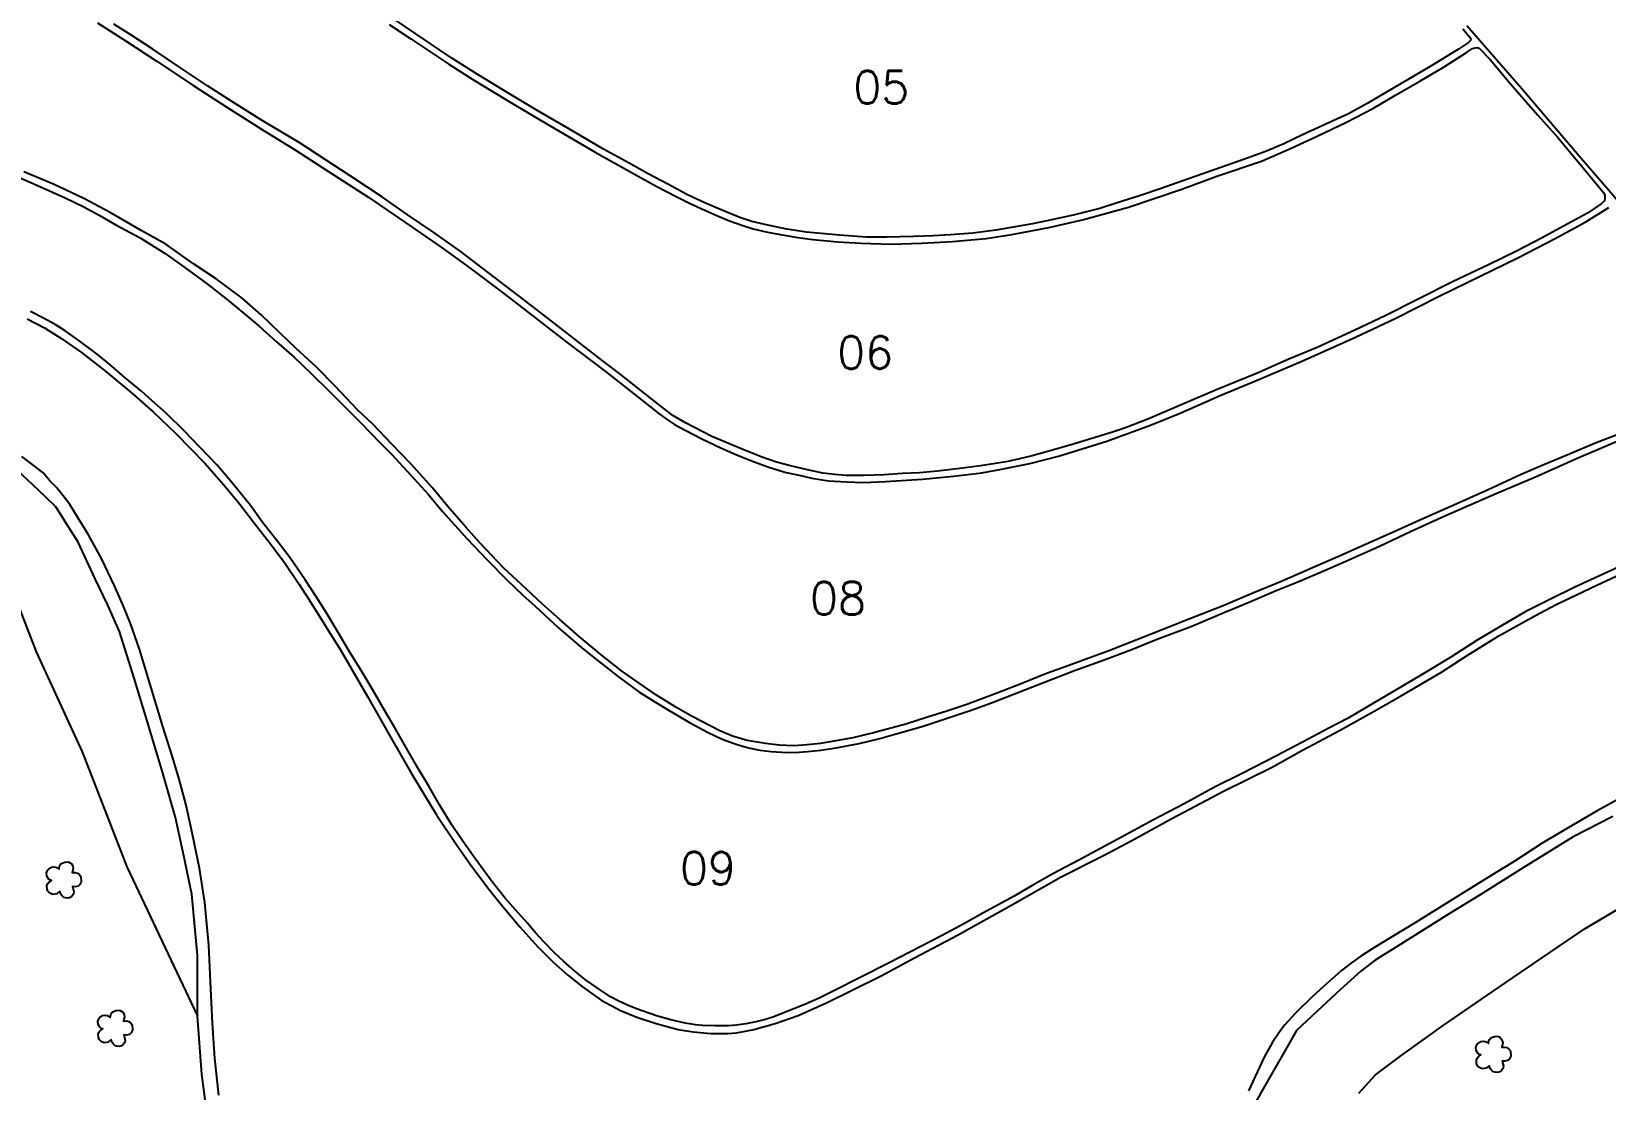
# Model space of a CAD drawing. Extents: x 727917 to 730017, y 7820137 to 7823107.
# Drawn here: x 728962 to 729589, y 7821201 to 7821623 of the extents above; entities that cross this region are included whole.
import ezdxf

# ---------------------------------------------------------------- set-up
doc = ezdxf.new("R2010")
doc.units = 0
doc.linetypes.add('CONTINUO', pattern=[0])
for name, color, linetype in [('0114000665', 1, 'Continuous'), ('_SIMBOLO ARVORE', 118, 'Continuous'), ('PASTO', 7, 'Continuous'), ('TEXTO_NUN_TAL', 7, 'Continuous')]:
    doc.layers.add(name, color=color, linetype=linetype)
for name, color, linetype, lineweight in [('0114000665005', 5, 'Continuous', 25), ('0114000665006', 5, 'Continuous', 25), ('0114000665008', 5, 'Continuous', 25), ('0114000665009', 5, 'Continuous', 25), ('0114000665010', 5, 'Continuous', 25)]:
    doc.layers.add(name, color=color, linetype=linetype, lineweight=lineweight)
doc.styles.add('Simplex', font='simplex.shx')

msp = doc.modelspace()

# ---------------------------------------------------------------- linework, layer by layer
at = {"layer": '0114000665'}
for points in [[(729534.16, 7821625.07), (729555.99, 7821600.16), (729579.7, 7821572.27), (729599.98, 7821548.67)], [(729033.44, 7821183.04), (729030.27, 7821207.21), (729028.57, 7821230.34), (729028.58, 7821254.62), (729027.42, 7821266.14), (729026.26, 7821278.94), (729023.06, 7821294.28), (729019.71, 7821309.55), (729014.74, 7821327.12), (729009.11, 7821345.82), (729003.33, 7821365.01), (728997.47, 7821383.67), (728992.8, 7821394.16), (728987.8, 7821404.6), (728980.93, 7821419.21), (728976.39, 7821426.59), (728974.23, 7821429.94), (728971.92, 7821433.4), (728968.53, 7821436.79), (728962.86, 7821442.23), (728956.85, 7821447.78)], [(729592.28, 7821309.96), (729576.54, 7821301.79), (729557.03, 7821289.67), (729539.46, 7821278.75), (729527.45, 7821271.36), (729506.74, 7821258.42), (729497.69, 7821252.61), (729491.98, 7821248.29), (729483.88, 7821240.92), (729476.34, 7821234.02), (729466.37, 7821224.62), (729461.42, 7821216.06), (729454.27, 7821203.57), (729445.6, 7821188.31)]]:
    msp.add_lwpolyline(points, dxfattribs=at)
at = {"layer": '0114000665005'}
msp.add_lwpolyline([(729532.6, 7821623.71), (729535.34, 7821620.49), (729535.71, 7821619.86), (729535.58, 7821619.14), (729534.88, 7821618.34), (729530.81, 7821615.7), (729519.6, 7821608.79), (729508.9, 7821602.46), (729494.5, 7821594.02), (729486.96, 7821589.96), (729479.72, 7821586.55), (729468.75, 7821581.47), (729461.3, 7821578), (729454.33, 7821575.03), (729445.55, 7821571.88), (729433.97, 7821567.75), (729421.06, 7821563.17), (729412.43, 7821560.1), (729404.19, 7821557.35), (729394.51, 7821554.33), (729387.9, 7821552.22), (729382.7, 7821550.83), (729377.31, 7821549.57), (729369.39, 7821547.82), (729361.12, 7821546.03), (729353.48, 7821544.68), (729346.49, 7821543.58), (729337.43, 7821542.39), (729328.51, 7821541.63), (729321.67, 7821541.29), (729313.79, 7821540.96), (729303.1, 7821540.7), (729294.83, 7821540.76), (729284.27, 7821541.59), (729271.09, 7821542.79), (729263.29, 7821543.88), (729254.54, 7821545.8), (729249.28, 7821547.02), (729244.55, 7821548.61), (729238.73, 7821550.96), (729230.85, 7821554.24), (729223.77, 7821557.67), (729216.12, 7821561.75), (729207.82, 7821566.14), (729200.43, 7821570.19), (729190.27, 7821575.87), (729176.04, 7821584.22), (729164.09, 7821591.07), (729152.84, 7821597.89), (729139.96, 7821605.73), (729129.9, 7821612.11), (729115.5, 7821621.72), (729102.69, 7821630.42)], dxfattribs=at)
at = {"layer": '0114000665006'}
msp.add_lwpolyline([(729104.9, 7821625.47), (729113.53, 7821619.81), (729121.54, 7821614.41), (729128.67, 7821609.75), (729138.25, 7821603.55), (729145.67, 7821599), (729153.95, 7821594), (729165.11, 7821587.37), (729176.1, 7821580.97), (729186.89, 7821574.65), (729201.63, 7821566.33), (729211.48, 7821560.95), (729219.23, 7821556.91), (729224.84, 7821554.14), (729229.43, 7821552.02), (729234.74, 7821549.69), (729240.45, 7821547.29), (729245.73, 7821545.35), (729249.87, 7821544.02), (729255.64, 7821542.68), (729262.17, 7821541.57), (729267.62, 7821540.57), (729273.59, 7821539.77), (729283.58, 7821538.9), (729292.81, 7821538.33), (729304.79, 7821538.02), (729317.03, 7821538.39), (729329.28, 7821538.99), (729342.68, 7821540.26), (729352.87, 7821541.8), (729367.71, 7821544.63), (729381.06, 7821547.64), (729399.34, 7821552.72), (729420.62, 7821559.86), (729434.53, 7821565.08), (729452.33, 7821571.06), (729463.88, 7821576.03), (729474.48, 7821580.98), (729486.27, 7821586.63), (729496.93, 7821592.17), (729505.75, 7821597.38), (729515.41, 7821602.97), (729525.16, 7821608.67), (729534.01, 7821614.35), (729536.38, 7821615.92), (729537.45, 7821616.22), (729538.32, 7821616.32), (729539.05, 7821616.02), (729543.4, 7821611.59), (729551.55, 7821601.9), (729562.38, 7821589.34), (729570.43, 7821580.43), (729579.88, 7821569.2), (729586.74, 7821560.81), (729588.54, 7821558.6), (729589.14, 7821557.34), (729589.17, 7821556.27), (729588.94, 7821555.2), (729587.67, 7821553.97), (729582.16, 7821550.36), (729572.67, 7821545.18), (729564.13, 7821540.5), (729553.7, 7821535.09), (729543.02, 7821529.85), (729528.41, 7821522.89), (729514.81, 7821516.05), (729501.92, 7821509.53), (729489.56, 7821503.69), (729474.49, 7821496.77), (729463.27, 7821492.1), (729450.4, 7821486.48), (729434.7, 7821479.99), (729420.98, 7821474.19), (729407.07, 7821468.24), (729397.77, 7821464.62), (729393.03, 7821463.05), (729376.61, 7821457.98), (729366.74, 7821455.17), (729361.03, 7821453.63), (729356.02, 7821452.4), (729351.38, 7821451.4), (729346.34, 7821450.53), (729340.49, 7821449.59), (729332.21, 7821448.52), (729323.28, 7821447.49), (729316.1, 7821446.82), (729309.41, 7821446.52), (729302.07, 7821446.11), (729293.95, 7821445.75), (729286.73, 7821445.85), (729282.39, 7821446.18), (729277.68, 7821446.78), (729271.54, 7821448.05), (729264.21, 7821449.73), (729259.17, 7821451.09), (729253.03, 7821453.2), (729245.45, 7821456.23), (729233.38, 7821461.28), (729222.89, 7821466.79), (729217.92, 7821469.76), (729211.86, 7821474.35), (729205.05, 7821479.82), (729196.77, 7821486.33), (729189.58, 7821491.68), (729178.29, 7821500.53), (729166.96, 7821509.29), (729156.11, 7821517.64), (729144.35, 7821526.69), (729133.59, 7821534.91), (729122.7, 7821542.66), (729112.11, 7821549.78), (729102.18, 7821556.63), (729089.29, 7821565.15), (729079.4, 7821571.73), (729068.98, 7821578.45), (729054.24, 7821587.26), (729042.88, 7821594.45), (729032.53, 7821600.99), (729020.93, 7821608.8), (729010.74, 7821615.63), (729001.99, 7821621.31), (728995.18, 7821625.58)], dxfattribs=at)
at = {"layer": '0114000665008'}
for points in [[(728988.69, 7821626.22), (729000.11, 7821618.9), (729012, 7821610.96), (729027.13, 7821600.99), (729040.15, 7821592.49), (729053.97, 7821583.85), (729067.17, 7821575.72), (729080.71, 7821566.97), (729096.73, 7821556.61), (729113.65, 7821545.01), (729125.63, 7821536.82), (729137.13, 7821528.41), (729150.61, 7821518.37), (729162.24, 7821509.28), (729174.68, 7821499.59), (729191, 7821487.28), (729204.76, 7821476.41), (729212.43, 7821470.37), (729216.12, 7821467.66), (729218.59, 7821466.13), (729223.07, 7821463.74), (729229.42, 7821460.41), (729237.28, 7821456.71), (729243.01, 7821454.21), (729250.3, 7821451.26), (729256.54, 7821448.97), (729263.04, 7821447.03), (729268.26, 7821445.88), (729273.19, 7821444.77), (729279.85, 7821443.73), (729287.11, 7821443.2), (729293.77, 7821443), (729302.61, 7821443.37), (729317.3, 7821444.28), (729329.74, 7821445.56), (729340.99, 7821446.91), (729348.81, 7821448.34), (729360.13, 7821450.52), (729371.48, 7821453.51), (729390.69, 7821459.41), (729408.2, 7821465.88), (729419.9, 7821470.66), (729435.85, 7821477.61), (729450.58, 7821483.83), (729468.16, 7821491.16), (729489.76, 7821500.95), (729505.84, 7821508.46), (729523.07, 7821517.21), (729539.43, 7821525.27), (729554.44, 7821532.5), (729569.3, 7821540.28), (729581.53, 7821546.81), (729590.73, 7821552.64)], [(729594.74, 7821462.31), (729585.01, 7821458.49), (729575.05, 7821454.32), (729565.09, 7821450.12), (729555.83, 7821446.22), (729542.61, 7821440.08), (729528.95, 7821433.93), (729517.84, 7821429.03), (729505.54, 7821423.44), (729493.81, 7821418.23), (729483.69, 7821413.81), (729472.69, 7821408.96), (729460.66, 7821403.74), (729448.96, 7821398.88), (729437.11, 7821393.91), (729423.16, 7821388.43), (729408.35, 7821382.52), (729391.93, 7821376.1), (729375.63, 7821370.09), (729366.01, 7821366.69), (729357.33, 7821363.07), (729346.63, 7821358.94), (729334.92, 7821354.56), (729327.01, 7821351.92), (729319.33, 7821349.46), (729310.74, 7821346.71), (729297.83, 7821343.31), (729289.55, 7821341.25), (729282.78, 7821340), (729276.64, 7821339.06), (729271.36, 7821338.51), (729266.15, 7821338.13), (729260.18, 7821338.3), (729254.79, 7821338.96), (729247.53, 7821340.21), (729241.69, 7821341.95), (729236.62, 7821343.99), (729225.62, 7821349.79), (729219.02, 7821353.51), (729211.41, 7821358.23), (729204.46, 7821362.99), (729197.37, 7821368), (729189.22, 7821374.41), (729180.6, 7821381.64), (729172.92, 7821388.42), (729165.98, 7821394.56), (729157.64, 7821402.38), (729150.38, 7821408.98), (729140.93, 7821418.98), (729135.48, 7821425.16), (729128.11, 7821433.54), (729122.07, 7821441.04), (729113.46, 7821450.42), (729105.78, 7821458.41), (729098.31, 7821466.19), (729092.3, 7821471.92), (729083.34, 7821481.37), (729075.87, 7821488.91), (729067.71, 7821496.52), (729061.45, 7821502.49), (729053.84, 7821509.82), (729046.26, 7821516.4), (729036.03, 7821524.17), (729026.88, 7821530.14), (729015.93, 7821538.02), (729006.11, 7821543.43), (728993.76, 7821550.52), (728983.27, 7821556.1), (728971.48, 7821561.75), (728959.37, 7821566.82)]]:
    msp.add_lwpolyline(points, dxfattribs=at)
at = {"layer": '0114000665009'}
for points in [[(728953.92, 7821566.15), (728964.59, 7821561.43), (728975.81, 7821556.4), (728982.98, 7821552.99), (728989.31, 7821549.46), (728995.97, 7821545.68), (729005.72, 7821540.51), (729015.68, 7821534.21), (729023.11, 7821528.9), (729032.57, 7821522.04), (729039.75, 7821516.3), (729046.63, 7821510.8), (729053.11, 7821505.3), (729060.01, 7821498.99), (729067.08, 7821492.9), (729073.62, 7821486.61), (729081.22, 7821479.14), (729087.3, 7821472.99), (729093.91, 7821466.53), (729101.33, 7821458.77), (729105.77, 7821454.31), (729112.09, 7821447.5), (729120.37, 7821438.37), (729126.18, 7821431.43), (729135.93, 7821420.57), (729143.75, 7821412.37), (729151.8, 7821404.23), (729158.15, 7821398.14), (729163.08, 7821393.73), (729172.29, 7821385.14), (729181.78, 7821377.01), (729187.6, 7821372.28), (729196.22, 7821365.56), (729204.36, 7821359.63), (729210.64, 7821355.66), (729216.4, 7821352.09), (729220.29, 7821349.83), (729224.51, 7821347.41), (729228.49, 7821345.22), (729231.38, 7821343.63), (729235.27, 7821341.81), (729237.98, 7821340.59), (729240.44, 7821339.63), (729243.53, 7821338.54), (729248.05, 7821337.23), (729252.56, 7821336.34), (729257.02, 7821335.83), (729261.26, 7821335.5), (729266.47, 7821335.38), (729271.45, 7821335.76), (729276.89, 7821336.4), (729282.91, 7821337.25), (729292.11, 7821339.02), (729300.31, 7821340.95), (729307.78, 7821343.07), (729317.55, 7821345.89), (729326.8, 7821348.91), (729336.67, 7821352.31), (729344.84, 7821355.24), (729353.31, 7821358.47), (729364.22, 7821362.78), (729377.89, 7821368.04), (729389.74, 7821372.4), (729400.25, 7821376.31), (729410.45, 7821380.38), (729424.56, 7821385.78), (729437.8, 7821391.38), (729447.71, 7821395.51), (729458.18, 7821400.02), (729467.47, 7821403.74), (729477.43, 7821407.89), (729487.16, 7821412.18), (729499.32, 7821417.69), (729511.98, 7821423.65), (729525.34, 7821429.67), (729537.92, 7821435.18), (729546.13, 7821438.72), (729561.48, 7821445.26), (729577.87, 7821452.52), (729595.95, 7821460.2)], [(729597.82, 7821410.75), (729586.95, 7821405.85), (729577.2, 7821401.26), (729567.19, 7821396.39), (729557.6, 7821391.57), (729550.66, 7821387.5), (729538.33, 7821380.12), (729527.75, 7821373.43), (729516.06, 7821366.32), (729506, 7821360.35), (729497.64, 7821355.48), (729486.9, 7821349.16), (729478.88, 7821344.92), (729470.93, 7821340.68), (729458.35, 7821334.1), (729444.7, 7821327.03), (729433.91, 7821321.7), (729421.55, 7821314.99), (729409.3, 7821308.65), (729395.12, 7821300.92), (729379.63, 7821292.56), (729369.19, 7821287.01), (729361.24, 7821282.59), (729353.81, 7821278.22), (729341.3, 7821271.41), (729332.63, 7821266.5), (729324.59, 7821262.21), (729312.34, 7821255.81), (729303.99, 7821251.59), (729292.45, 7821245.74), (729282.07, 7821240.47), (729276.19, 7821237.54), (729270.78, 7821235.18), (729265.43, 7821232.98), (729257.67, 7821230), (729254.25, 7821228.94), (729250.96, 7821228.16), (729246.97, 7821227.34), (729243.18, 7821226.76), (729240.03, 7821226.47), (729234.65, 7821226.47), (729229.71, 7821226.6), (729226.85, 7821226.87), (729222.78, 7821227.6), (729217.05, 7821228.91), (729211.32, 7821230.51), (729203.35, 7821233.31), (729199.85, 7821234.76), (729196.06, 7821236.44), (729193.07, 7821238.11), (729187.72, 7821241.66), (729183.14, 7821244.8), (729178.7, 7821248.44), (729174.45, 7821252.13), (729170.72, 7821255.53), (729166.45, 7821259.98), (729163.36, 7821263.46), (729159.9, 7821267.58), (729155.25, 7821272.68), (729151.01, 7821277.53), (729148.45, 7821280.68), (729145.92, 7821283.91), (729142.54, 7821288.46), (729138.39, 7821294.29), (729133.25, 7821301.38), (729129.68, 7821306.78), (729124.98, 7821314.62), (729120.74, 7821321.95), (729116.47, 7821329.04), (729111.92, 7821336.93), (729107.56, 7821344.58), (729103.18, 7821352.04), (729097.67, 7821361.4), (729093.76, 7821368.09), (729088.9, 7821375.73), (729084.52, 7821383.24), (729080.03, 7821390.76), (729075.61, 7821397.76), (729071.43, 7821404.16), (729065.36, 7821413.18), (729060.1, 7821419.93), (729054.61, 7821426.98), (729049.61, 7821433.82), (729042.25, 7821443.04), (729036.34, 7821449.93), (729029.5, 7821457.07), (729023.27, 7821463.58), (729016.12, 7821470.54), (729010.43, 7821475.6), (729006.21, 7821479.4), (728999.63, 7821484.87), (728993.56, 7821490.07), (728988.59, 7821494.2), (728981.21, 7821499.56), (728975.87, 7821503.45), (728971.85, 7821505.96), (728967.43, 7821508.34), (728961.98, 7821511.18)]]:
    msp.add_lwpolyline(points, dxfattribs=at)
at = {"layer": '0114000665010'}
for points in [[(728960.69, 7821508.22), (728967.61, 7821504.58), (728974.04, 7821500.49), (728982.27, 7821494.85), (728991.98, 7821487.22), (729002.21, 7821478.78), (729010.93, 7821471.11), (729020.07, 7821462.45), (729031.42, 7821450.7), (729038.85, 7821442.25), (729044.8, 7821435.06), (729050.99, 7821427.09), (729057.99, 7821418.07), (729063.46, 7821410.79), (729068.91, 7821402.63), (729072.77, 7821396.69), (729076.64, 7821390.56), (729080.7, 7821383.91), (729085.51, 7821376.29), (729096.24, 7821357.75), (729105.17, 7821342.07), (729113.93, 7821326.75), (729123.69, 7821310.57), (729131.5, 7821298.88), (729137.15, 7821290.99), (729144.55, 7821280.9), (729149.55, 7821274.88), (729156.96, 7821266.02), (729164.12, 7821257.97), (729170.07, 7821252.07), (729176.06, 7821246.67), (729181.88, 7821242.03), (729189.28, 7821236.75), (729197.04, 7821232.58), (729203.5, 7821230), (729211.22, 7821227.5), (729220.03, 7821225.09), (729225.97, 7821224.09), (729233.02, 7821223.51), (729239.83, 7821223.45), (729243.21, 7821223.78), (729250.2, 7821225.03), (729258.64, 7821227.38), (729267.79, 7821230.69), (729279.41, 7821235.87), (729288.8, 7821240.4), (729300.9, 7821246.43), (729314.12, 7821253.65), (729331.26, 7821262.7), (729353.15, 7821274.88), (729372.62, 7821285.84), (729388.92, 7821294.13), (729399.22, 7821299.56), (729416.59, 7821309.14), (729426, 7821314.1), (729437.16, 7821319.99), (729456.29, 7821329.45), (729468.76, 7821336.32), (729483.38, 7821344.2), (729497.18, 7821351.9), (729507.69, 7821357.92), (729524.07, 7821367.46), (729534.26, 7821374.07), (729546.85, 7821381.88), (729554.94, 7821386.4), (729563.01, 7821390.79), (729569.97, 7821394.5), (729585.9, 7821402.06), (729603.33, 7821410.14)], [(729037.08, 7821198.86), (729035.4, 7821213.44), (729034.52, 7821227.59), (729033.68, 7821244.06), (729033.03, 7821258.68), (729031.5, 7821275.67), (729029.35, 7821289.34), (729026.36, 7821303.42), (729024.02, 7821314.39), (729021.22, 7821324.74), (729018.56, 7821333.66), (729014.76, 7821345.81), (729009.62, 7821362.5), (729005.43, 7821376.65), (729001.82, 7821386.86), (728998.95, 7821393.96), (728995.45, 7821401.76), (728990.27, 7821412.66), (728985.1, 7821422.15), (728980.94, 7821428.84), (728977.66, 7821434.18), (728974.96, 7821437.63), (728972.38, 7821440.98), (728969.68, 7821443.68), (728967.05, 7821446.86), (728963.41, 7821449.7), (728958.56, 7821453.34)], [(729597.26, 7821318.31), (729586.02, 7821312.17), (729576.84, 7821306.74), (729564.13, 7821299.31), (729553.45, 7821292.29), (729541.01, 7821284.67), (729527.39, 7821276.2), (729514.01, 7821267.82), (729503.94, 7821261.7), (729497.08, 7821257.64), (729491.98, 7821254.27), (729488.17, 7821251.58), (729484.18, 7821248.54), (729478.32, 7821243.23), (729472.64, 7821238.17), (729465.88, 7821231.54), (729461.71, 7821226.87), (729459.92, 7821224.65), (729456.65, 7821219.7), (729453.4, 7821214.05), (729447.19, 7821200.62)]]:
    msp.add_lwpolyline(points, dxfattribs=at)
at = {"layer": '_SIMBOLO ARVORE', "linetype": 'CONTINUO'}
for points in [[(728973.71, 7821280.13, 0), (728972.46, 7821279.08, 0), (728970.88, 7821278.9, 0), (728969.75, 7821279.34, 0), (728968.95, 7821280.12, 0), (728968.62, 7821281.02, 0), (728968.53, 7821282.35, 0), (728968.96, 7821283.19, 0), (728969.42, 7821283.82, 0), (728970.33, 7821284.43, 0), (728969.75, 7821284.62, 0), (728969.18, 7821285.09, 0), (728968.5, 7821286.15, 0), (728968.38, 7821287.41, 0), (728968.87, 7821288.73, 0), (728969.38, 7821289.2, 0), (728970.31, 7821289.77, 0), (728971.28, 7821289.9, 0), (728972.07, 7821289.79, 0), (728972.68, 7821289.5, 0), (728973.36, 7821288.9, 0), (728973.56, 7821290.05, 0), (728973.73, 7821290.51, 0), (728974.24, 7821291.15, 0), (728974.99, 7821291.43, 0), (728975.73, 7821291.75, 0), (728976.55, 7821291.83, 0), (728977.33, 7821291.72, 0), (728977.97, 7821291.38, 0), (728978.44, 7821290.87, 0), (728978.85, 7821290.06, 0), (728979.01, 7821289.15, 0), (728978.64, 7821287.54, 0), (728979.77, 7821287.55, 0), (728980.71, 7821287.33, 0), (728981.59, 7821286.63, 0), (728982.08, 7821286.07, 0), (728982.21, 7821283.85, 0), (728981.66, 7821282.85, 0), (728980.94, 7821282.19, 0), (728979.8, 7821281.88, 0), (728978.8, 7821281.97, 0), (728979.33, 7821279.89, 0), (728979.09, 7821279.01, 0), (728978.49, 7821278.16, 0), (728977.83, 7821277.64, 0), (728976.89, 7821277.41, 0), (728975.96, 7821277.46, 0), (728975.26, 7821277.66, 0), (728974.46, 7821278.45, 0), (728973.91, 7821279.16, 0), (728973.75, 7821280.23, 0)], [(728994.15, 7821221.01, 0), (728992.9, 7821219.96, 0), (728991.32, 7821219.78, 0), (728990.19, 7821220.22, 0), (728989.39, 7821221.01, 0), (728989.06, 7821221.91, 0), (728988.97, 7821223.24, 0), (728989.4, 7821224.08, 0), (728989.86, 7821224.7, 0), (728990.77, 7821225.32, 0), (728990.19, 7821225.5, 0), (728989.62, 7821225.98, 0), (728988.95, 7821227.04, 0), (728988.82, 7821228.3, 0), (728989.31, 7821229.61, 0), (728989.82, 7821230.08, 0), (728990.75, 7821230.65, 0), (728991.73, 7821230.78, 0), (728992.51, 7821230.67, 0), (728993.12, 7821230.39, 0), (728993.8, 7821229.78, 0), (728994, 7821230.94, 0), (728994.18, 7821231.4, 0), (728994.68, 7821232.04, 0), (728995.43, 7821232.31, 0), (728996.17, 7821232.64, 0), (728996.99, 7821232.71, 0), (728997.77, 7821232.6, 0), (728998.41, 7821232.27, 0), (728998.88, 7821231.76, 0), (728999.29, 7821230.94, 0), (728999.45, 7821230.04, 0), (728999.08, 7821228.42, 0), (729000.21, 7821228.44, 0), (729001.15, 7821228.21, 0), (729002.03, 7821227.51, 0), (729002.52, 7821226.96, 0), (729002.65, 7821224.73, 0), (729002.11, 7821223.74, 0), (729001.38, 7821223.07, 0), (729000.24, 7821222.77, 0), (728999.24, 7821222.86, 0), (728999.78, 7821220.78, 0), (728999.53, 7821219.89, 0), (728998.93, 7821219.05, 0), (728998.27, 7821218.52, 0), (728997.33, 7821218.29, 0), (728996.4, 7821218.35, 0), (728995.7, 7821218.55, 0), (728994.9, 7821219.33, 0), (728994.36, 7821220.04, 0), (728994.19, 7821221.12, 0)], [(729543.13, 7821210.64, 0), (729541.88, 7821209.59, 0), (729540.3, 7821209.41, 0), (729539.17, 7821209.85, 0), (729538.37, 7821210.63, 0), (729538.04, 7821211.54, 0), (729537.95, 7821212.87, 0), (729538.38, 7821213.71, 0), (729538.84, 7821214.33, 0), (729539.75, 7821214.95, 0), (729539.17, 7821215.13, 0), (729538.6, 7821215.6, 0), (729537.93, 7821216.66, 0), (729537.8, 7821217.93, 0), (729538.29, 7821219.24, 0), (729538.8, 7821219.71, 0), (729539.73, 7821220.28, 0), (729540.71, 7821220.41, 0), (729541.49, 7821220.3, 0), (729542.1, 7821220.01, 0), (729542.78, 7821219.41, 0), (729542.98, 7821220.56, 0), (729543.16, 7821221.03, 0), (729543.66, 7821221.67, 0), (729544.41, 7821221.94, 0), (729545.15, 7821222.27, 0), (729545.97, 7821222.34, 0), (729546.75, 7821222.23, 0), (729547.39, 7821221.9, 0), (729547.86, 7821221.39, 0), (729548.27, 7821220.57, 0), (729548.44, 7821219.67, 0), (729548.06, 7821218.05, 0), (729549.19, 7821218.07, 0), (729550.13, 7821217.84, 0), (729551.01, 7821217.14, 0), (729551.5, 7821216.58, 0), (729551.63, 7821214.36, 0), (729551.09, 7821213.36, 0), (729550.36, 7821212.7, 0), (729549.22, 7821212.4, 0), (729548.22, 7821212.48, 0), (729548.76, 7821210.41, 0), (729548.51, 7821209.52, 0), (729547.91, 7821208.68, 0), (729547.25, 7821208.15, 0), (729546.31, 7821207.92, 0), (729545.38, 7821207.98, 0), (729544.68, 7821208.17, 0), (729543.88, 7821208.96, 0), (729543.34, 7821209.67, 0), (729543.17, 7821210.75, 0)]]:
    msp.add_polyline3d(points, dxfattribs=at)
at = {"layer": 'PASTO'}
for points in [[(728945.66, 7821423.35), (728964.26, 7821375.53), (728982.61, 7821335.63), (729000.32, 7821289.87), (729028.57, 7821230.34), (729028.58, 7821254.62), (729027.42, 7821266.14), (729026.26, 7821278.94), (729023.06, 7821294.28), (729019.71, 7821309.55), (729014.74, 7821327.12), (729009.11, 7821345.82), (729003.33, 7821365.01), (728997.47, 7821383.67), (728992.8, 7821394.16), (728987.8, 7821404.6), (728980.93, 7821419.21), (728976.39, 7821426.59), (728974.23, 7821429.94), (728971.92, 7821433.4), (728968.53, 7821436.79), (728962.86, 7821442.23), (728956.85, 7821447.78)], [(729592.28, 7821309.96), (729576.54, 7821301.79), (729557.03, 7821289.67), (729539.46, 7821278.75), (729527.45, 7821271.36), (729506.74, 7821258.42), (729497.69, 7821252.61), (729491.98, 7821248.29), (729483.88, 7821240.92), (729476.34, 7821234.02), (729466.37, 7821224.62), (729461.42, 7821216.06), (729454.27, 7821203.57), (729445.6, 7821188.31)], [(729491.1, 7821199.65), (729497.74, 7821206.96), (729507.86, 7821214.58), (729524.71, 7821226.6), (729544.18, 7821240.09), (729563.92, 7821253.46), (729581.26, 7821265.23), (729596.56, 7821274.36)]]:
    msp.add_lwpolyline(points, dxfattribs=at)

# ---------------------------------------------------------------- texts
at = {"layer": 'TEXTO_NUN_TAL', "linetype": 'Continuous', "style": 'Simplex'}
for s, p in [('05', (729289.76, 7821593.99)), ('06', (729283.35, 7821488.32)), ('08', (729272.53, 7821390.38)), ('09', (729220.73, 7821282.79))]:
    msp.add_text(s, height=13, dxfattribs=at).set_placement(p)

doc.saveas('drawing.dxf')
